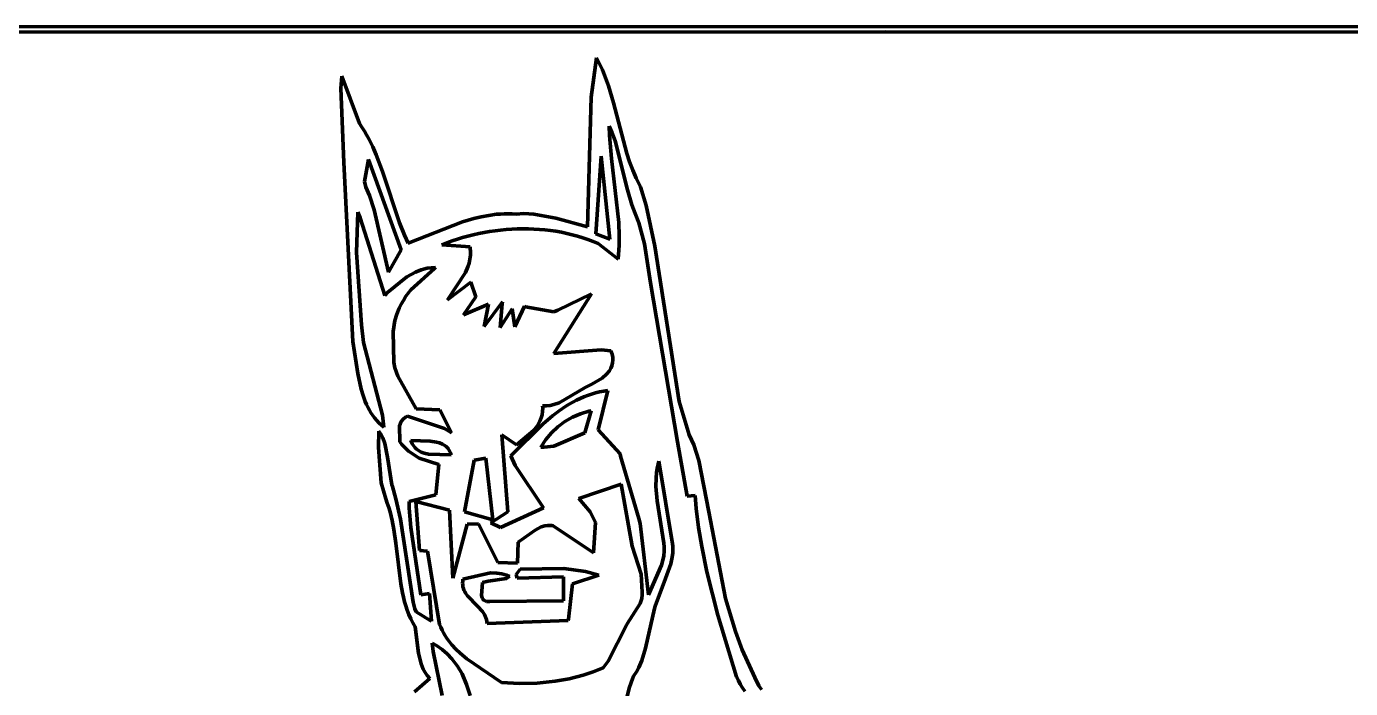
# Model space of a CAD drawing. Header units: millimetres. Extents: x 0 to 7.9, y 0 to 11.
# Drawn here: x 2.79 to 6.175, y 9.336 to 11.028 of the extents above; entities that cross this region are included whole.
import ezdxf

# ---------------------------------------------------------------- set-up
doc = ezdxf.new("R2010")
doc.units = ezdxf.units.MM
doc.layers.add('color#020202ff', color=7, linetype='CONTINUOUS', lineweight=100)
doc.layers.add('color#fefefeff', color=7, linetype='CONTINUOUS', lineweight=100)

msp = doc.modelspace()

# ---------------------------------------------------------------- linework, layer by layer
at = {"layer": 'color#020202ff'}
for p, q in [((0, 11.0278), (7.875, 11.0278)), ((4.9861, 11.0138), (0.0145, 11.0128)), ((7.8629, 11.0123), (4.9861, 11.0138)), ((4.234, 10.8476), (4.2471, 10.9473)), ((4.2471, 10.9473), (4.2525, 10.9375)), ((4.2525, 10.9375), (4.2576, 10.9274)), ((3.5936, 10.8706), (3.5966, 10.9009)), ((3.5966, 10.9009), (3.6413, 10.7797)), ((4.2576, 10.9274), (4.2623, 10.9173)), ((4.2623, 10.9173), (4.2708, 10.8967)), ((3.6013, 10.6806), (3.5936, 10.8706)), ((4.2708, 10.8967), (4.2783, 10.8758)), ((4.2783, 10.8758), (4.291, 10.833)), ((4.2242, 10.5156), (4.234, 10.8476)), ((4.291, 10.833), (4.3249, 10.7031)), ((3.6413, 10.7797), (3.6478, 10.7702)), ((3.6478, 10.7702), (3.654, 10.7605)), ((4.2799, 10.7728), (4.2807, 10.7493)), ((4.2866, 10.7581), (4.2799, 10.7728)), ((3.654, 10.7605), (3.6598, 10.7507)), ((3.6598, 10.7507), (3.6652, 10.7407)), ((3.6652, 10.7407), (3.6754, 10.7204)), ((4.2807, 10.7493), (4.2856, 10.6907)), ((4.2951, 10.7355), (4.2866, 10.7581)), ((4.3263, 10.6108), (4.2951, 10.7355)), ((3.6754, 10.7204), (3.6845, 10.6996)), ((3.6845, 10.6996), (3.7005, 10.6569)), ((4.2595, 10.6966), (4.246, 10.4984)), ((4.2817, 10.4843), (4.2595, 10.6966)), ((4.3249, 10.7031), (4.3319, 10.682)), ((3.6245, 10.2233), (3.6013, 10.6806)), ((3.6649, 10.6883), (3.6544, 10.6318)), ((3.748, 10.4576), (3.6649, 10.6883)), ((4.2856, 10.6907), (4.3042, 10.5271)), ((4.3319, 10.682), (4.3399, 10.6611)), ((4.3399, 10.6611), (4.3443, 10.6508)), ((3.6544, 10.6318), (3.6581, 10.6171)), ((3.7005, 10.6569), (3.7438, 10.5265)), ((4.3443, 10.6508), (4.349, 10.6407)), ((4.349, 10.6407), (4.3595, 10.6179)), ((3.6581, 10.6171), (3.6671, 10.5957)), ((3.6671, 10.5957), (3.6791, 10.5591)), ((4.3376, 10.5723), (4.3263, 10.6108)), ((4.3595, 10.6179), (4.3742, 10.5703)), ((3.6791, 10.5591), (3.7153, 10.4005)), ((4.3463, 10.5497), (4.3376, 10.5723)), ((4.3742, 10.5703), (4.3961, 10.4662)), ((3.6372, 10.5536), (3.6339, 10.45)), ((3.6433, 10.5393), (3.6372, 10.5536)), ((3.7061, 10.3408), (3.6433, 10.5393)), ((3.7438, 10.5265), (3.7567, 10.4947)), ((3.7664, 10.474), (3.9052, 10.5285)), ((3.9052, 10.5285), (3.9337, 10.537)), ((3.9337, 10.537), (3.9528, 10.5416)), ((3.9528, 10.5416), (3.9722, 10.5453)), ((3.9722, 10.5453), (3.9918, 10.5479)), ((3.9918, 10.5479), (4.0017, 10.5487)), ((4.0017, 10.5487), (4.0116, 10.5492)), ((4.0116, 10.5492), (4.0216, 10.5494)), ((4.0216, 10.5494), (4.0316, 10.5492)), ((4.0316, 10.5492), (4.0418, 10.5487)), ((4.0418, 10.5487), (4.0613, 10.5497)), ((4.0613, 10.5497), (4.0869, 10.5485)), ((4.0869, 10.5485), (4.1436, 10.5381)), ((4.1436, 10.5381), (4.2242, 10.5156)), ((4.3042, 10.5271), (4.3055, 10.4919)), ((4.3559, 10.5265), (4.3463, 10.5497)), ((4.3701, 10.4722), (4.3559, 10.5265)), ((3.7567, 10.4947), (3.7664, 10.474)), ((3.9188, 10.4923), (3.9052, 10.4886)), ((3.9325, 10.4958), (3.9188, 10.4923)), ((3.9463, 10.4989), (3.9325, 10.4958)), ((3.9602, 10.5017), (3.9463, 10.4989)), ((3.9742, 10.5041), (3.9602, 10.5017)), ((3.9883, 10.5061), (3.9742, 10.5041)), ((4.0024, 10.5078), (3.9883, 10.5061)), ((4.0165, 10.5092), (4.0024, 10.5078)), ((4.0307, 10.5102), (4.0165, 10.5092)), ((4.0448, 10.5108), (4.0307, 10.5102)), ((4.059, 10.511), (4.0448, 10.5108)), ((4.0732, 10.5109), (4.059, 10.511)), ((4.0874, 10.5104), (4.0732, 10.5109)), ((4.1015, 10.5095), (4.0874, 10.5104)), ((4.1156, 10.5082), (4.1015, 10.5095)), ((4.1296, 10.5066), (4.1156, 10.5082)), ((4.1436, 10.5045), (4.1296, 10.5066)), ((4.1575, 10.502), (4.1436, 10.5045)), ((4.1713, 10.4991), (4.1575, 10.502)), ((4.1851, 10.4958), (4.1713, 10.4991)), ((4.1987, 10.4921), (4.1851, 10.4958)), ((4.2122, 10.488), (4.1987, 10.4921)), ((4.246, 10.4984), (4.2817, 10.4843)), ((4.3055, 10.4919), (4.3052, 10.4685)), ((3.7153, 10.4005), (3.748, 10.4576)), ((3.8651, 10.4752), (3.852, 10.4702)), ((3.852, 10.4702), (3.9241, 10.4652)), ((3.8783, 10.48), (3.8651, 10.4752)), ((3.8917, 10.4844), (3.8783, 10.48)), ((3.9052, 10.4886), (3.8917, 10.4844)), ((3.9241, 10.4652), (3.9248, 10.4596)), ((3.9248, 10.4596), (3.9253, 10.4541)), ((4.2256, 10.4835), (4.2122, 10.488)), ((4.2388, 10.4785), (4.2256, 10.4835)), ((4.2519, 10.4731), (4.2388, 10.4785)), ((4.3028, 10.4331), (4.2519, 10.4731)), ((4.3052, 10.4685), (4.3039, 10.4449)), ((4.3856, 10.3731), (4.3701, 10.4722)), ((4.3961, 10.4662), (4.4591, 10.0695)), ((3.6339, 10.45), (3.6463, 10.2658)), ((3.924, 10.4332), (3.9218, 10.4232)), ((3.9252, 10.4435), (3.924, 10.4332)), ((3.9254, 10.4488), (3.9252, 10.4435)), ((3.9253, 10.4541), (3.9254, 10.4488)), ((4.3039, 10.4449), (4.3028, 10.4331)), ((3.7851, 10.4005), (3.7622, 10.3881)), ((3.7731, 10.3546), (3.8333, 10.4091)), ((3.7996, 10.4061), (3.7851, 10.4005)), ((3.8147, 10.41), (3.7996, 10.4061)), ((3.8251, 10.4116), (3.8147, 10.41)), ((3.8359, 10.4122), (3.8251, 10.4116)), ((3.8333, 10.4091), (3.8359, 10.4122)), ((3.9125, 10.3995), (3.8668, 10.3296)), ((3.9187, 10.4136), (3.9125, 10.3995)), ((3.9218, 10.4232), (3.9187, 10.4136)), ((3.7622, 10.3881), (3.7134, 10.3481)), ((3.8668, 10.3296), (3.9261, 10.3745)), ((3.9261, 10.3745), (3.9386, 10.3367)), ((4.4541, 9.9665), (4.3856, 10.3731)), ((3.7134, 10.3481), (3.7061, 10.3408)), ((3.7482, 10.3183), (3.7543, 10.3281)), ((3.7543, 10.3281), (3.7604, 10.3389)), ((3.7604, 10.3389), (3.7731, 10.3546)), ((3.9386, 10.3367), (3.9076, 10.2911)), ((3.9604, 10.2614), (4.0072, 10.3246)), ((4.0072, 10.3246), (4.0066, 10.319)), ((4.2343, 10.3444), (4.1385, 10.192)), ((4.1483, 10.3032), (4.2343, 10.3444)), ((3.7322, 10.2764), (3.7367, 10.2926)), ((3.7367, 10.2926), (3.743, 10.3082)), ((3.743, 10.3082), (3.7482, 10.3183)), ((3.9076, 10.2911), (3.9714, 10.3183)), ((3.9714, 10.3183), (3.9604, 10.2614)), ((4.0066, 10.319), (4.0009, 10.2585)), ((4.0009, 10.2585), (4.0314, 10.3067)), ((4.0314, 10.3067), (4.0388, 10.2609)), ((4.0388, 10.2609), (4.0631, 10.3131)), ((4.0631, 10.3131), (4.0655, 10.3117)), ((4.0655, 10.3117), (4.1383, 10.2987)), ((4.1383, 10.2987), (4.1483, 10.3032)), ((3.6463, 10.2658), (3.6522, 10.2201)), ((3.7277, 10.2485), (3.7322, 10.2764)), ((3.6376, 10.1416), (3.6245, 10.2233)), ((3.7294, 10.1692), (3.7277, 10.2485)), ((3.6522, 10.2201), (3.7005, 10.0344)), ((4.1385, 10.192), (4.259, 10.2021)), ((4.259, 10.2021), (4.284, 10.1989)), ((4.284, 10.1989), (4.2857, 10.1948)), ((4.2857, 10.1948), (4.2871, 10.1908)), ((4.2871, 10.1908), (4.2882, 10.1868)), ((4.2882, 10.1868), (4.2889, 10.1829)), ((3.732, 10.1556), (3.7294, 10.1692)), ((3.7396, 10.1343), (3.732, 10.1556)), ((4.2839, 10.1546), (4.2802, 10.1484)), ((4.2867, 10.1612), (4.2839, 10.1546)), ((4.2886, 10.1681), (4.2867, 10.1612)), ((4.2893, 10.1754), (4.2886, 10.1681)), ((4.2889, 10.1829), (4.2892, 10.1791)), ((4.2892, 10.1791), (4.2893, 10.1754)), ((3.6461, 10.1009), (3.6376, 10.1416)), ((3.7867, 10.0506), (3.7396, 10.1343)), ((4.2619, 10.1295), (4.2353, 10.1138)), ((4.2732, 10.1397), (4.2619, 10.1295)), ((4.2802, 10.1484), (4.2732, 10.1397)), ((3.6507, 10.0852), (3.6461, 10.1009)), ((4.2182, 10.1052), (4.1517, 10.0665)), ((4.2149, 10.0816), (4.2247, 10.0853)), ((4.2353, 10.1138), (4.2182, 10.1052)), ((4.2247, 10.0853), (4.2346, 10.0886)), ((4.2346, 10.0886), (4.2448, 10.0915)), ((4.2448, 10.0915), (4.2552, 10.094)), ((4.2766, 10.0975), (4.2517, 9.9971)), ((4.2552, 10.094), (4.2658, 10.096)), ((4.2658, 10.096), (4.2766, 10.0975)), ((3.6563, 10.0699), (3.6507, 10.0852)), ((3.6595, 10.0624), (3.6563, 10.0699)), ((3.663, 10.0552), (3.6595, 10.0624)), ((3.6668, 10.048), (3.663, 10.0552)), ((4.1195, 10.0585), (4.1095, 10.0583)), ((4.1095, 10.0583), (4.1098, 10.0536)), ((4.1098, 10.0536), (4.1095, 10.0445)), ((4.1291, 10.0597), (4.1195, 10.0585)), ((4.1383, 10.0618), (4.1291, 10.0597)), ((4.1517, 10.0665), (4.1383, 10.0618)), ((4.1517, 10.0459), (4.1689, 10.0576)), ((4.1689, 10.0576), (4.1778, 10.063)), ((4.1778, 10.063), (4.1868, 10.0682)), ((4.1868, 10.0682), (4.196, 10.073)), ((4.196, 10.073), (4.2054, 10.0774)), ((4.2054, 10.0774), (4.2149, 10.0816)), ((4.4591, 10.0695), (4.4841, 9.9844)), ((3.6709, 10.0411), (3.6668, 10.048)), ((3.6754, 10.0343), (3.6709, 10.0411)), ((3.6803, 10.0278), (3.6754, 10.0343)), ((3.6856, 10.0214), (3.6803, 10.0278)), ((3.6914, 10.0153), (3.6856, 10.0214)), ((3.7005, 10.0344), (3.7042, 10.0038)), ((3.7439, 10.0074), (3.7485, 10.0188)), ((3.7485, 10.0188), (3.7531, 10.0245)), ((3.7531, 10.0245), (3.759, 10.0293)), ((3.759, 10.0293), (3.7639, 10.0319)), ((3.7639, 10.0319), (3.8591, 10.0007)), ((3.8469, 10.0487), (3.7867, 10.0506)), ((3.8768, 9.9893), (3.8469, 10.0487)), ((4.1027, 10.0198), (4.0966, 10.0088)), ((4.1058, 10.0276), (4.1027, 10.0198)), ((4.1081, 10.0358), (4.1058, 10.0276)), ((4.1095, 10.0445), (4.1081, 10.0358)), ((4.1109, 10.0128), (4.135, 10.0333)), ((4.135, 10.0333), (4.1517, 10.0459)), ((4.1664, 10.0185), (4.1486, 10.0051)), ((4.1857, 10.0297), (4.1664, 10.0185)), ((4.2063, 10.0385), (4.1857, 10.0297)), ((4.2281, 10.0448), (4.2063, 10.0385)), ((4.2177, 9.9897), (4.2338, 10.046)), ((4.2338, 10.046), (4.2281, 10.0448)), ((3.6899, 9.9521), (3.6912, 9.9943)), ((3.6912, 9.9943), (3.6968, 9.9856)), ((3.6976, 10.0094), (3.6914, 10.0153)), ((3.6968, 9.9856), (3.7013, 9.9767)), ((3.7042, 10.0038), (3.6976, 10.0094)), ((3.7447, 9.9667), (3.7439, 10.0074)), ((3.8591, 10.0007), (3.8768, 9.9893)), ((4.043, 9.9586), (4.005, 9.9849)), ((4.005, 9.9849), (4.0211, 9.788)), ((4.0287, 9.9311), (4.1109, 10.0128)), ((4.0862, 9.9953), (4.043, 9.9586)), ((4.0966, 10.0088), (4.0862, 9.9953)), ((4.1324, 9.9896), (4.118, 9.9723)), ((4.1486, 10.0051), (4.1324, 9.9896)), ((4.1385, 9.9558), (4.2177, 9.9897)), ((4.2517, 9.9971), (4.3079, 9.9356)), ((4.4841, 9.9844), (4.4958, 9.9587)), ((3.6974, 9.8619), (3.6899, 9.9521)), ((3.7013, 9.9767), (3.7065, 9.9626)), ((3.7065, 9.9626), (3.7135, 9.9279)), ((3.7497, 9.96), (3.7447, 9.9667)), ((3.7669, 9.9427), (3.7497, 9.96)), ((3.7729, 9.9699), (3.7746, 9.9656)), ((3.8224, 9.9681), (3.7729, 9.9699)), ((3.7746, 9.9656), (3.7766, 9.9616)), ((3.7766, 9.9616), (3.7788, 9.958)), ((3.7788, 9.958), (3.7812, 9.9547)), ((3.7812, 9.9547), (3.7838, 9.9517)), ((3.7838, 9.9517), (3.7866, 9.949)), ((3.8387, 9.966), (3.8224, 9.9681)), ((3.8463, 9.964), (3.8387, 9.966)), ((3.8534, 9.9611), (3.8463, 9.964)), ((3.8567, 9.9593), (3.8534, 9.9611)), ((3.8599, 9.9573), (3.8567, 9.9593)), ((3.8628, 9.9549), (3.8599, 9.9573)), ((3.8655, 9.9522), (3.8628, 9.9549)), ((3.868, 9.9493), (3.8655, 9.9522)), ((4.118, 9.9723), (4.1055, 9.9533)), ((4.1055, 9.9533), (4.114, 9.953)), ((4.114, 9.953), (4.1385, 9.9558)), ((4.4795, 9.8278), (4.4541, 9.9665)), ((4.4958, 9.9587), (4.5089, 9.9189)), ((3.7135, 9.9279), (3.7243, 9.857)), ((3.7938, 9.9252), (3.7669, 9.9427)), ((3.7866, 9.949), (3.7927, 9.9443)), ((3.7927, 9.9443), (3.7994, 9.9407)), ((3.844, 9.9086), (3.7938, 9.9252)), ((3.7994, 9.9407), (3.8066, 9.9379)), ((3.8066, 9.9379), (3.8182, 9.9351)), ((3.8182, 9.9351), (3.8756, 9.9337)), ((3.8703, 9.9459), (3.868, 9.9493)), ((3.8723, 9.9422), (3.8703, 9.9459)), ((3.8741, 9.9382), (3.8723, 9.9422)), ((3.8756, 9.9337), (3.8741, 9.9382)), ((3.9347, 9.9202), (3.9104, 9.7881)), ((3.9646, 9.9248), (3.9347, 9.9202)), ((3.9823, 9.7671), (3.9646, 9.9248)), ((4.0391, 9.9058), (4.0287, 9.9311)), ((4.3079, 9.9356), (4.3087, 9.9297)), ((4.3087, 9.9297), (4.3559, 9.7709)), ((4.4048, 9.9099), (4.4067, 9.9171)), ((4.4067, 9.9171), (4.442, 9.7064)), ((4.5089, 9.9189), (4.5342, 9.788)), ((3.8367, 9.8309), (3.844, 9.9086)), ((4.1118, 9.798), (4.0391, 9.9058)), ((4.3995, 9.8739), (4.4008, 9.8884)), ((4.4008, 9.8884), (4.4031, 9.9028)), ((4.4031, 9.9028), (4.4048, 9.9099)), ((3.7085, 9.8211), (3.6974, 9.8619)), ((3.7243, 9.857), (3.7257, 9.8522)), ((3.7257, 9.8522), (3.7348, 9.8213)), ((4.3103, 9.8583), (4.2025, 9.8216)), ((4.3386, 9.7005), (4.3103, 9.8583)), ((4.3994, 9.8523), (4.3995, 9.8739)), ((4.4028, 9.8162), (4.3994, 9.8523)), ((3.7127, 9.8102), (3.7085, 9.8211)), ((3.7348, 9.8213), (3.7465, 9.769)), ((3.7682, 9.8141), (3.8367, 9.8309)), ((4.2025, 9.8216), (4.2312, 9.7879)), ((4.4196, 9.7079), (4.4028, 9.8162)), ((4.4992, 9.8294), (4.4795, 9.8278)), ((4.5022, 9.7966), (4.4992, 9.8294)), ((3.7164, 9.7992), (3.7127, 9.8102)), ((3.7197, 9.7881), (3.7164, 9.7992)), ((3.7227, 9.7769), (3.7197, 9.7881)), ((3.7684, 9.7974), (3.7682, 9.8141)), ((3.7724, 9.748), (3.7684, 9.7974)), ((3.8715, 9.7924), (3.786, 9.8141)), ((3.786, 9.8141), (3.7952, 9.689)), ((3.8798, 9.6183), (3.8715, 9.7924)), ((3.9104, 9.7881), (3.9823, 9.7671)), ((4.0211, 9.788), (3.9771, 9.7599)), ((4.0016, 9.7481), (4.1118, 9.798)), ((4.2312, 9.7879), (4.2449, 9.7603)), ((4.5084, 9.7477), (4.5022, 9.7966)), ((4.5342, 9.788), (4.5775, 9.5663)), ((3.7253, 9.7656), (3.7227, 9.7769)), ((3.7296, 9.7427), (3.7253, 9.7656)), ((3.7465, 9.769), (3.7791, 9.557)), ((3.7985, 9.5762), (3.7724, 9.748)), ((3.9172, 9.7563), (3.8798, 9.6183)), ((3.946, 9.7573), (3.9172, 9.7563)), ((3.9951, 9.6588), (3.946, 9.7573)), ((3.9771, 9.7599), (4.0016, 9.7481)), ((4.106, 9.7493), (4.0908, 9.7409)), ((4.1157, 9.7523), (4.106, 9.7493)), ((4.1224, 9.7532), (4.1157, 9.7523)), ((4.1294, 9.753), (4.1224, 9.7532)), ((4.133, 9.7525), (4.1294, 9.753)), ((4.1367, 9.7517), (4.133, 9.7525)), ((4.2394, 9.6831), (4.1367, 9.7517)), ((4.2449, 9.7603), (4.2394, 9.6831)), ((4.3559, 9.7709), (4.3592, 9.7577)), ((4.3592, 9.7577), (4.3807, 9.5757)), ((4.5164, 9.6992), (4.5084, 9.7477)), ((3.7345, 9.708), (3.7296, 9.7427)), ((4.0908, 9.7409), (4.047, 9.7105)), ((3.747, 9.6036), (3.7345, 9.708)), ((3.7952, 9.689), (3.8158, 9.6876)), ((3.8158, 9.6876), (3.8464, 9.5001)), ((4.047, 9.7105), (4.0453, 9.6571)), ((4.3619, 9.6289), (4.3386, 9.7005)), ((4.4192, 9.6743), (4.4207, 9.6885)), ((4.4206, 9.6981), (4.4196, 9.7079)), ((4.4207, 9.6885), (4.4206, 9.6981)), ((4.4425, 9.683), (4.4412, 9.6717)), ((4.442, 9.7064), (4.4425, 9.7004)), ((4.4425, 9.7004), (4.4428, 9.6946)), ((4.4428, 9.6946), (4.4425, 9.683)), ((4.5294, 9.6349), (4.5164, 9.6992)), ((4.0453, 9.6571), (3.9951, 9.6588)), ((4.3807, 9.5757), (4.4131, 9.6513)), ((4.4131, 9.6513), (4.4192, 9.6743)), ((4.4376, 9.655), (4.4241, 9.6171)), ((4.4412, 9.6717), (4.4376, 9.655)), ((3.9053, 9.6109), (3.906, 9.6162)), ((3.906, 9.6162), (3.9761, 9.6318)), ((4.0176, 9.6174), (3.9705, 9.6111)), ((3.9761, 9.6318), (3.9928, 9.6315)), ((3.9928, 9.6315), (4.0052, 9.6296)), ((4.0052, 9.6296), (4.0173, 9.6259)), ((4.0173, 9.6259), (4.0253, 9.6223)), ((4.0253, 9.6223), (4.0176, 9.6174)), ((4.0421, 9.6278), (4.0524, 9.6414)), ((4.0446, 9.6181), (4.0421, 9.6278)), ((4.1629, 9.622), (4.0446, 9.6181)), ((4.0524, 9.6414), (4.164, 9.6433)), ((4.1629, 9.6203), (4.1629, 9.622)), ((4.1629, 9.5604), (4.1629, 9.6203)), ((4.164, 9.6433), (4.2191, 9.6353)), ((4.253, 9.6262), (4.1859, 9.6043)), ((4.2191, 9.6353), (4.253, 9.6262)), ((4.3639, 9.5826), (4.3619, 9.6289)), ((4.4241, 9.6171), (4.3974, 9.5469)), ((4.5578, 9.5235), (4.5294, 9.6349)), ((3.7513, 9.5808), (3.747, 9.6036)), ((3.7539, 9.5695), (3.7513, 9.5808)), ((3.8207, 9.5788), (3.7985, 9.5762)), ((3.8255, 9.5082), (3.8207, 9.5788)), ((3.9051, 9.6059), (3.9053, 9.6109)), ((3.9053, 9.6011), (3.9051, 9.6059)), ((3.9061, 9.5966), (3.9053, 9.6011)), ((3.9072, 9.5923), (3.9061, 9.5966)), ((3.9087, 9.5881), (3.9072, 9.5923)), ((3.9105, 9.5842), (3.9087, 9.5881)), ((3.9127, 9.5804), (3.9105, 9.5842)), ((3.9178, 9.5733), (3.9127, 9.5804)), ((3.9563, 9.6077), (3.9538, 9.5744)), ((3.9705, 9.6111), (3.9563, 9.6077)), ((4.1859, 9.6043), (4.1761, 9.5137)), ((4.3643, 9.5757), (4.3639, 9.5826)), ((3.7568, 9.5583), (3.7539, 9.5695)), ((3.7601, 9.5473), (3.7568, 9.5583)), ((3.7638, 9.5363), (3.7601, 9.5473)), ((3.7791, 9.557), (3.7813, 9.5465)), ((3.7813, 9.5465), (3.7827, 9.5398)), ((3.9436, 9.547), (3.9178, 9.5733)), ((3.9559, 9.5331), (3.9436, 9.547)), ((3.9538, 9.5744), (3.9551, 9.5685)), ((3.9551, 9.5685), (3.9568, 9.5651)), ((3.9568, 9.5651), (3.9592, 9.5623)), ((3.9592, 9.5623), (3.9624, 9.5603)), ((3.9624, 9.5603), (3.9643, 9.5595)), ((3.9643, 9.5595), (3.9665, 9.559)), ((3.9665, 9.559), (3.9689, 9.5587)), ((3.9689, 9.5587), (3.9717, 9.5587)), ((3.9717, 9.5587), (3.9746, 9.5589)), ((3.9746, 9.5589), (4.1629, 9.5604)), ((4.3258, 9.5015), (4.3594, 9.5538)), ((4.3594, 9.5538), (4.3633, 9.566)), ((4.3633, 9.566), (4.3643, 9.5757)), ((4.3974, 9.5469), (4.3954, 9.5408)), ((4.5775, 9.5663), (4.6024, 9.4821)), ((3.768, 9.5254), (3.7638, 9.5363)), ((3.7726, 9.5147), (3.768, 9.5254)), ((3.7778, 9.5042), (3.7726, 9.5147)), ((3.7827, 9.5398), (3.7865, 9.5325)), ((3.7865, 9.5325), (3.822, 9.5103)), ((3.822, 9.5103), (3.8255, 9.5082)), ((3.9609, 9.5254), (3.9559, 9.5331)), ((3.963, 9.5213), (3.9609, 9.5254)), ((3.9648, 9.517), (3.963, 9.5213)), ((3.9663, 9.5125), (3.9648, 9.517)), ((3.9673, 9.5077), (3.9663, 9.5125)), ((4.1748, 9.5106), (3.968, 9.5027)), ((4.1761, 9.5137), (4.1748, 9.5106)), ((4.3954, 9.5408), (4.3725, 9.4392)), ((4.6056, 9.3664), (4.5578, 9.5235)), ((3.7836, 9.4938), (3.7778, 9.5042)), ((3.7925, 9.4268), (3.7836, 9.4938)), ((3.8464, 9.5001), (3.8494, 9.4929)), ((3.8494, 9.4929), (3.8526, 9.4859)), ((3.8526, 9.4859), (3.8561, 9.4791)), ((3.8561, 9.4791), (3.8599, 9.4725)), ((3.968, 9.5027), (3.9673, 9.5077)), ((4.2776, 9.4065), (4.3243, 9.4986)), ((4.3243, 9.4986), (4.3258, 9.5015)), ((4.6024, 9.4821), (4.6194, 9.4349)), ((3.8275, 9.4522), (3.8296, 9.4308)), ((3.8381, 9.4463), (3.8275, 9.4522)), ((3.8527, 9.4362), (3.8381, 9.4463)), ((3.8599, 9.4725), (3.864, 9.4661)), ((3.864, 9.4661), (3.8684, 9.46)), ((3.8684, 9.46), (3.8777, 9.4482)), ((3.8777, 9.4482), (3.8879, 9.4371)), ((3.7992, 9.3991), (3.7925, 9.4268)), ((3.8296, 9.4308), (3.8533, 9.3184)), ((3.866, 9.4248), (3.8527, 9.4362)), ((3.878, 9.4122), (3.866, 9.4248)), ((3.8919, 9.3938), (3.878, 9.4122)), ((3.8879, 9.4371), (3.8988, 9.4267)), ((3.8988, 9.4267), (3.9162, 9.4119)), ((3.9162, 9.4119), (4.0047, 9.352)), ((4.3725, 9.4392), (4.3631, 9.4083)), ((4.6194, 9.4349), (4.6517, 9.3647)), ((3.8047, 9.386), (3.7992, 9.3991)), ((3.8093, 9.3776), (3.8047, 9.386)), ((3.8148, 9.3696), (3.8093, 9.3776)), ((3.9037, 9.3737), (3.8919, 9.3938)), ((4.213, 9.3707), (4.239, 9.3794)), ((4.239, 9.3794), (4.2644, 9.3896)), ((4.2644, 9.3896), (4.2776, 9.4065)), ((4.3493, 9.3791), (4.3421, 9.368)), ((4.3555, 9.3905), (4.3493, 9.3791)), ((4.3631, 9.4083), (4.3555, 9.3905)), ((3.7818, 9.3278), (3.8214, 9.3619)), ((3.8214, 9.3619), (3.8148, 9.3696)), ((3.9154, 9.3469), (3.9037, 9.3737)), ((3.9241, 9.3186), (3.9154, 9.3469)), ((4.0047, 9.352), (4.0502, 9.3494)), ((4.0502, 9.3494), (4.0959, 9.3503)), ((4.0959, 9.3503), (4.1416, 9.355)), ((4.1416, 9.355), (4.1776, 9.3615)), ((4.1776, 9.3615), (4.213, 9.3707)), ((4.3392, 9.361), (4.3317, 9.3395)), ((4.3421, 9.368), (4.3392, 9.361)), ((4.6101, 9.3566), (4.6056, 9.3664)), ((4.615, 9.3472), (4.6101, 9.3566)), ((4.6204, 9.3383), (4.615, 9.3472)), ((4.6517, 9.3647), (4.6627, 9.3437)), ((4.6627, 9.3437), (4.669, 9.3339)), ((4.3317, 9.3395), (4.3241, 9.3102)), ((4.6262, 9.3299), (4.6204, 9.3383))]:
    msp.add_line(p, q, dxfattribs=at)
at = {"layer": 'color#fefefeff'}
for p, q in [((0.0145, 11.0128), (4.9861, 11.0138)), ((4.9861, 11.0138), (7.8629, 11.0123)), ((4.2471, 10.9473), (4.234, 10.8476)), ((4.2525, 10.9375), (4.2471, 10.9473)), ((4.2576, 10.9274), (4.2525, 10.9375)), ((3.5966, 10.9009), (3.5936, 10.8706)), ((3.6413, 10.7797), (3.5966, 10.9009)), ((4.2623, 10.9173), (4.2576, 10.9274)), ((4.2708, 10.8967), (4.2623, 10.9173)), ((3.5936, 10.8706), (3.6013, 10.6806)), ((4.2783, 10.8758), (4.2708, 10.8967)), ((4.291, 10.833), (4.2783, 10.8758)), ((4.234, 10.8476), (4.2242, 10.5156)), ((4.3249, 10.7031), (4.291, 10.833)), ((3.6478, 10.7702), (3.6413, 10.7797)), ((3.654, 10.7605), (3.6478, 10.7702)), ((4.2799, 10.7728), (4.2866, 10.7581)), ((4.2807, 10.7493), (4.2799, 10.7728)), ((3.6598, 10.7507), (3.654, 10.7605)), ((3.6652, 10.7407), (3.6598, 10.7507)), ((3.6754, 10.7204), (3.6652, 10.7407)), ((4.2856, 10.6907), (4.2807, 10.7493)), ((4.2866, 10.7581), (4.2951, 10.7355)), ((4.2951, 10.7355), (4.3263, 10.6108)), ((3.6845, 10.6996), (3.6754, 10.7204)), ((3.7005, 10.6569), (3.6845, 10.6996)), ((4.246, 10.4984), (4.2595, 10.6966)), ((4.2595, 10.6966), (4.2817, 10.4843)), ((4.3319, 10.682), (4.3249, 10.7031)), ((3.6013, 10.6806), (3.6245, 10.2233)), ((3.6544, 10.6318), (3.6649, 10.6883)), ((3.6649, 10.6883), (3.748, 10.4576)), ((4.3042, 10.5271), (4.2856, 10.6907)), ((4.3399, 10.6611), (4.3319, 10.682)), ((4.3443, 10.6508), (4.3399, 10.6611)), ((3.6581, 10.6171), (3.6544, 10.6318)), ((3.7438, 10.5265), (3.7005, 10.6569)), ((4.349, 10.6407), (4.3443, 10.6508)), ((4.3595, 10.6179), (4.349, 10.6407)), ((3.6671, 10.5957), (3.6581, 10.6171)), ((3.6791, 10.5591), (3.6671, 10.5957)), ((4.3263, 10.6108), (4.3376, 10.5723)), ((4.3742, 10.5703), (4.3595, 10.6179)), ((3.7153, 10.4005), (3.6791, 10.5591)), ((4.3376, 10.5723), (4.3463, 10.5497)), ((4.3961, 10.4662), (4.3742, 10.5703)), ((3.6339, 10.45), (3.6372, 10.5536)), ((3.6372, 10.5536), (3.6433, 10.5393)), ((3.6433, 10.5393), (3.7061, 10.3408)), ((3.7567, 10.4947), (3.7438, 10.5265)), ((3.9052, 10.5285), (3.7664, 10.474)), ((3.9337, 10.537), (3.9052, 10.5285)), ((3.9528, 10.5416), (3.9337, 10.537)), ((3.9722, 10.5453), (3.9528, 10.5416)), ((3.9918, 10.5479), (3.9722, 10.5453)), ((4.0017, 10.5487), (3.9918, 10.5479)), ((4.0116, 10.5492), (4.0017, 10.5487)), ((4.0216, 10.5494), (4.0116, 10.5492)), ((4.0316, 10.5492), (4.0216, 10.5494)), ((4.0418, 10.5487), (4.0316, 10.5492)), ((4.0613, 10.5497), (4.0418, 10.5487)), ((4.0869, 10.5485), (4.0613, 10.5497)), ((4.1436, 10.5381), (4.0869, 10.5485)), ((4.2242, 10.5156), (4.1436, 10.5381)), ((4.3055, 10.4919), (4.3042, 10.5271)), ((4.3463, 10.5497), (4.3559, 10.5265)), ((4.3559, 10.5265), (4.3701, 10.4722)), ((3.7664, 10.474), (3.7567, 10.4947)), ((3.9052, 10.4886), (3.9188, 10.4923)), ((3.9188, 10.4923), (3.9325, 10.4958)), ((3.9325, 10.4958), (3.9463, 10.4989)), ((3.9463, 10.4989), (3.9602, 10.5017)), ((3.9602, 10.5017), (3.9742, 10.5041)), ((3.9742, 10.5041), (3.9883, 10.5061)), ((3.9883, 10.5061), (4.0024, 10.5078)), ((4.0024, 10.5078), (4.0165, 10.5092)), ((4.0165, 10.5092), (4.0307, 10.5102)), ((4.0307, 10.5102), (4.0448, 10.5108)), ((4.0448, 10.5108), (4.059, 10.511)), ((4.059, 10.511), (4.0732, 10.5109)), ((4.0732, 10.5109), (4.0874, 10.5104)), ((4.0874, 10.5104), (4.1015, 10.5095)), ((4.1015, 10.5095), (4.1156, 10.5082)), ((4.1156, 10.5082), (4.1296, 10.5066)), ((4.1296, 10.5066), (4.1436, 10.5045)), ((4.1436, 10.5045), (4.1575, 10.502)), ((4.1575, 10.502), (4.1713, 10.4991)), ((4.1713, 10.4991), (4.1851, 10.4958)), ((4.1851, 10.4958), (4.1987, 10.4921)), ((4.1987, 10.4921), (4.2122, 10.488)), ((4.2817, 10.4843), (4.246, 10.4984)), ((4.3052, 10.4685), (4.3055, 10.4919)), ((3.748, 10.4576), (3.7153, 10.4005)), ((3.852, 10.4702), (3.8651, 10.4752)), ((3.9241, 10.4652), (3.852, 10.4702)), ((3.8651, 10.4752), (3.8783, 10.48)), ((3.8783, 10.48), (3.8917, 10.4844)), ((3.8917, 10.4844), (3.9052, 10.4886)), ((3.9248, 10.4596), (3.9241, 10.4652)), ((3.9253, 10.4541), (3.9248, 10.4596)), ((4.2122, 10.488), (4.2256, 10.4835)), ((4.2256, 10.4835), (4.2388, 10.4785)), ((4.2388, 10.4785), (4.2519, 10.4731)), ((4.2519, 10.4731), (4.3028, 10.4331)), ((4.3039, 10.4449), (4.3052, 10.4685)), ((4.3701, 10.4722), (4.3856, 10.3731)), ((4.4591, 10.0695), (4.3961, 10.4662)), ((3.6463, 10.2658), (3.6339, 10.45)), ((3.9218, 10.4232), (3.924, 10.4332)), ((3.924, 10.4332), (3.9252, 10.4435)), ((3.9252, 10.4435), (3.9254, 10.4488)), ((3.9254, 10.4488), (3.9253, 10.4541)), ((4.3028, 10.4331), (4.3039, 10.4449)), ((3.7622, 10.3881), (3.7851, 10.4005)), ((3.8333, 10.4091), (3.7731, 10.3546)), ((3.7851, 10.4005), (3.7996, 10.4061)), ((3.7996, 10.4061), (3.8147, 10.41)), ((3.8147, 10.41), (3.8251, 10.4116)), ((3.8251, 10.4116), (3.8359, 10.4122)), ((3.8359, 10.4122), (3.8333, 10.4091)), ((3.8668, 10.3296), (3.9125, 10.3995)), ((3.9125, 10.3995), (3.9187, 10.4136)), ((3.9187, 10.4136), (3.9218, 10.4232)), ((3.7134, 10.3481), (3.7622, 10.3881)), ((3.9261, 10.3745), (3.8668, 10.3296)), ((3.9386, 10.3367), (3.9261, 10.3745)), ((4.3856, 10.3731), (4.4541, 9.9665)), ((3.7061, 10.3408), (3.7134, 10.3481)), ((3.7543, 10.3281), (3.7482, 10.3183)), ((3.7604, 10.3389), (3.7543, 10.3281)), ((3.7731, 10.3546), (3.7604, 10.3389)), ((3.9076, 10.2911), (3.9386, 10.3367)), ((4.0072, 10.3246), (3.9604, 10.2614)), ((4.0066, 10.319), (4.0072, 10.3246)), ((4.1385, 10.192), (4.2343, 10.3444)), ((4.2343, 10.3444), (4.1483, 10.3032)), ((3.7367, 10.2926), (3.7322, 10.2764)), ((3.743, 10.3082), (3.7367, 10.2926)), ((3.7482, 10.3183), (3.743, 10.3082)), ((3.9714, 10.3183), (3.9076, 10.2911)), ((3.9604, 10.2614), (3.9714, 10.3183)), ((4.0009, 10.2585), (4.0066, 10.319)), ((4.0314, 10.3067), (4.0009, 10.2585)), ((4.0388, 10.2609), (4.0314, 10.3067)), ((4.0631, 10.3131), (4.0388, 10.2609)), ((4.0655, 10.3117), (4.0631, 10.3131)), ((4.1383, 10.2987), (4.0655, 10.3117)), ((4.1483, 10.3032), (4.1383, 10.2987)), ((3.6522, 10.2201), (3.6463, 10.2658)), ((3.7322, 10.2764), (3.7277, 10.2485)), ((3.6245, 10.2233), (3.6376, 10.1416)), ((3.7277, 10.2485), (3.7294, 10.1692)), ((3.7005, 10.0344), (3.6522, 10.2201)), ((4.259, 10.2021), (4.1385, 10.192)), ((4.284, 10.1989), (4.259, 10.2021)), ((4.2857, 10.1948), (4.284, 10.1989)), ((4.2871, 10.1908), (4.2857, 10.1948)), ((4.2882, 10.1868), (4.2871, 10.1908)), ((4.2889, 10.1829), (4.2882, 10.1868)), ((3.7294, 10.1692), (3.732, 10.1556)), ((3.732, 10.1556), (3.7396, 10.1343)), ((4.2802, 10.1484), (4.2839, 10.1546)), ((4.2839, 10.1546), (4.2867, 10.1612)), ((4.2867, 10.1612), (4.2886, 10.1681)), ((4.2886, 10.1681), (4.2893, 10.1754)), ((4.2892, 10.1791), (4.2889, 10.1829)), ((4.2893, 10.1754), (4.2892, 10.1791)), ((3.6376, 10.1416), (3.6461, 10.1009)), ((3.7396, 10.1343), (3.7867, 10.0506)), ((4.2353, 10.1138), (4.2619, 10.1295)), ((4.2619, 10.1295), (4.2732, 10.1397)), ((4.2732, 10.1397), (4.2802, 10.1484)), ((3.6461, 10.1009), (3.6507, 10.0852)), ((4.1517, 10.0665), (4.2182, 10.1052)), ((4.2247, 10.0853), (4.2149, 10.0816)), ((4.2182, 10.1052), (4.2353, 10.1138)), ((4.2346, 10.0886), (4.2247, 10.0853)), ((4.2448, 10.0915), (4.2346, 10.0886)), ((4.2552, 10.094), (4.2448, 10.0915)), ((4.2517, 9.9971), (4.2766, 10.0975)), ((4.2658, 10.096), (4.2552, 10.094)), ((4.2766, 10.0975), (4.2658, 10.096)), ((3.6507, 10.0852), (3.6563, 10.0699)), ((3.6563, 10.0699), (3.6595, 10.0624)), ((3.6595, 10.0624), (3.663, 10.0552)), ((3.663, 10.0552), (3.6668, 10.048)), ((4.1095, 10.0583), (4.1195, 10.0585)), ((4.1098, 10.0536), (4.1095, 10.0583)), ((4.1095, 10.0445), (4.1098, 10.0536)), ((4.1195, 10.0585), (4.1291, 10.0597)), ((4.1291, 10.0597), (4.1383, 10.0618)), ((4.1383, 10.0618), (4.1517, 10.0665)), ((4.1689, 10.0576), (4.1517, 10.0459)), ((4.1778, 10.063), (4.1689, 10.0576)), ((4.1868, 10.0682), (4.1778, 10.063)), ((4.196, 10.073), (4.1868, 10.0682)), ((4.2054, 10.0774), (4.196, 10.073)), ((4.2149, 10.0816), (4.2054, 10.0774)), ((4.4841, 9.9844), (4.4591, 10.0695)), ((3.6668, 10.048), (3.6709, 10.0411)), ((3.6709, 10.0411), (3.6754, 10.0343)), ((3.6754, 10.0343), (3.6803, 10.0278)), ((3.6803, 10.0278), (3.6856, 10.0214)), ((3.6856, 10.0214), (3.6914, 10.0153)), ((3.7042, 10.0038), (3.7005, 10.0344)), ((3.7485, 10.0188), (3.7439, 10.0074)), ((3.7531, 10.0245), (3.7485, 10.0188)), ((3.759, 10.0293), (3.7531, 10.0245)), ((3.7639, 10.0319), (3.759, 10.0293)), ((3.8591, 10.0007), (3.7639, 10.0319)), ((3.7867, 10.0506), (3.8469, 10.0487)), ((3.8469, 10.0487), (3.8768, 9.9893)), ((4.0966, 10.0088), (4.1027, 10.0198)), ((4.1027, 10.0198), (4.1058, 10.0276)), ((4.1058, 10.0276), (4.1081, 10.0358)), ((4.1081, 10.0358), (4.1095, 10.0445)), ((4.135, 10.0333), (4.1109, 10.0128)), ((4.1517, 10.0459), (4.135, 10.0333)), ((4.1486, 10.0051), (4.1664, 10.0185)), ((4.1664, 10.0185), (4.1857, 10.0297)), ((4.1857, 10.0297), (4.2063, 10.0385)), ((4.2063, 10.0385), (4.2281, 10.0448)), ((4.2338, 10.046), (4.2177, 9.9897)), ((4.2281, 10.0448), (4.2338, 10.046)), ((3.6912, 9.9943), (3.6899, 9.9521)), ((3.6968, 9.9856), (3.6912, 9.9943)), ((3.6914, 10.0153), (3.6976, 10.0094)), ((3.7013, 9.9767), (3.6968, 9.9856)), ((3.6976, 10.0094), (3.7042, 10.0038)), ((3.7439, 10.0074), (3.7447, 9.9667)), ((3.8768, 9.9893), (3.8591, 10.0007)), ((4.0211, 9.788), (4.005, 9.9849)), ((4.005, 9.9849), (4.043, 9.9586)), ((4.1109, 10.0128), (4.0287, 9.9311)), ((4.043, 9.9586), (4.0862, 9.9953)), ((4.0862, 9.9953), (4.0966, 10.0088)), ((4.118, 9.9723), (4.1324, 9.9896)), ((4.1324, 9.9896), (4.1486, 10.0051)), ((4.2177, 9.9897), (4.1385, 9.9558)), ((4.3079, 9.9356), (4.2517, 9.9971)), ((4.4958, 9.9587), (4.4841, 9.9844)), ((3.6899, 9.9521), (3.6974, 9.8619)), ((3.7065, 9.9626), (3.7013, 9.9767)), ((3.7135, 9.9279), (3.7065, 9.9626)), ((3.7447, 9.9667), (3.7497, 9.96)), ((3.7497, 9.96), (3.7669, 9.9427)), ((3.7729, 9.9699), (3.8224, 9.9681)), ((3.7746, 9.9656), (3.7729, 9.9699)), ((3.7766, 9.9616), (3.7746, 9.9656)), ((3.7788, 9.958), (3.7766, 9.9616)), ((3.7812, 9.9547), (3.7788, 9.958)), ((3.7838, 9.9517), (3.7812, 9.9547)), ((3.7866, 9.949), (3.7838, 9.9517)), ((3.8224, 9.9681), (3.8387, 9.966)), ((3.8387, 9.966), (3.8463, 9.964)), ((3.8463, 9.964), (3.8534, 9.9611)), ((3.8534, 9.9611), (3.8567, 9.9593)), ((3.8567, 9.9593), (3.8599, 9.9573)), ((3.8599, 9.9573), (3.8628, 9.9549)), ((3.8628, 9.9549), (3.8655, 9.9522)), ((3.8655, 9.9522), (3.868, 9.9493)), ((4.1055, 9.9533), (4.118, 9.9723)), ((4.114, 9.953), (4.1055, 9.9533)), ((4.1385, 9.9558), (4.114, 9.953)), ((4.4541, 9.9665), (4.4795, 9.8278)), ((4.5089, 9.9189), (4.4958, 9.9587)), ((3.7243, 9.857), (3.7135, 9.9279)), ((3.7669, 9.9427), (3.7938, 9.9252)), ((3.7927, 9.9443), (3.7866, 9.949)), ((3.7994, 9.9407), (3.7927, 9.9443)), ((3.7938, 9.9252), (3.844, 9.9086)), ((3.8066, 9.9379), (3.7994, 9.9407)), ((3.8182, 9.9351), (3.8066, 9.9379)), ((3.8756, 9.9337), (3.8182, 9.9351)), ((3.868, 9.9493), (3.8703, 9.9459)), ((3.8703, 9.9459), (3.8723, 9.9422)), ((3.8723, 9.9422), (3.8741, 9.9382)), ((3.8741, 9.9382), (3.8756, 9.9337)), ((3.9104, 9.7881), (3.9347, 9.9202)), ((3.9347, 9.9202), (3.9646, 9.9248)), ((3.9646, 9.9248), (3.9823, 9.7671)), ((4.0287, 9.9311), (4.0391, 9.9058)), ((4.3087, 9.9297), (4.3079, 9.9356)), ((4.3559, 9.7709), (4.3087, 9.9297)), ((4.4067, 9.9171), (4.4048, 9.9099)), ((4.442, 9.7064), (4.4067, 9.9171)), ((4.5342, 9.788), (4.5089, 9.9189)), ((3.844, 9.9086), (3.8367, 9.8309)), ((4.0391, 9.9058), (4.1118, 9.798)), ((4.4008, 9.8884), (4.3995, 9.8739)), ((4.4031, 9.9028), (4.4008, 9.8884)), ((4.4048, 9.9099), (4.4031, 9.9028)), ((3.6974, 9.8619), (3.7085, 9.8211)), ((3.7257, 9.8522), (3.7243, 9.857)), ((3.7348, 9.8213), (3.7257, 9.8522)), ((4.2025, 9.8216), (4.3103, 9.8583)), ((4.3103, 9.8583), (4.3386, 9.7005)), ((4.3995, 9.8739), (4.3994, 9.8523)), ((4.3994, 9.8523), (4.4028, 9.8162)), ((3.7085, 9.8211), (3.7127, 9.8102)), ((3.7465, 9.769), (3.7348, 9.8213)), ((3.8367, 9.8309), (3.7682, 9.8141)), ((4.2312, 9.7879), (4.2025, 9.8216)), ((4.4028, 9.8162), (4.4196, 9.7079)), ((4.4795, 9.8278), (4.4992, 9.8294)), ((4.4992, 9.8294), (4.5022, 9.7966)), ((3.7127, 9.8102), (3.7164, 9.7992)), ((3.7164, 9.7992), (3.7197, 9.7881)), ((3.7197, 9.7881), (3.7227, 9.7769)), ((3.7682, 9.8141), (3.7684, 9.7974)), ((3.7684, 9.7974), (3.7724, 9.748)), ((3.7952, 9.689), (3.786, 9.8141)), ((3.786, 9.8141), (3.8715, 9.7924)), ((3.8715, 9.7924), (3.8798, 9.6183)), ((3.9823, 9.7671), (3.9104, 9.7881)), ((3.9771, 9.7599), (4.0211, 9.788)), ((4.1118, 9.798), (4.0016, 9.7481)), ((4.2449, 9.7603), (4.2312, 9.7879)), ((4.5022, 9.7966), (4.5084, 9.7477)), ((4.5775, 9.5663), (4.5342, 9.788)), ((3.7227, 9.7769), (3.7253, 9.7656)), ((3.7253, 9.7656), (3.7296, 9.7427)), ((3.7791, 9.557), (3.7465, 9.769)), ((3.7724, 9.748), (3.7985, 9.5762)), ((3.8798, 9.6183), (3.9172, 9.7563)), ((3.9172, 9.7563), (3.946, 9.7573)), ((3.946, 9.7573), (3.9951, 9.6588)), ((4.0016, 9.7481), (3.9771, 9.7599)), ((4.0908, 9.7409), (4.106, 9.7493)), ((4.106, 9.7493), (4.1157, 9.7523)), ((4.1157, 9.7523), (4.1224, 9.7532)), ((4.1224, 9.7532), (4.1294, 9.753)), ((4.1294, 9.753), (4.133, 9.7525)), ((4.133, 9.7525), (4.1367, 9.7517)), ((4.1367, 9.7517), (4.2394, 9.6831)), ((4.2394, 9.6831), (4.2449, 9.7603)), ((4.3592, 9.7577), (4.3559, 9.7709)), ((4.3807, 9.5757), (4.3592, 9.7577)), ((4.5084, 9.7477), (4.5164, 9.6992)), ((3.7296, 9.7427), (3.7345, 9.708)), ((4.047, 9.7105), (4.0908, 9.7409)), ((3.7345, 9.708), (3.747, 9.6036)), ((3.8158, 9.6876), (3.7952, 9.689)), ((3.8464, 9.5001), (3.8158, 9.6876)), ((4.0453, 9.6571), (4.047, 9.7105)), ((4.3386, 9.7005), (4.3619, 9.6289)), ((4.4207, 9.6885), (4.4192, 9.6743)), ((4.4196, 9.7079), (4.4206, 9.6981)), ((4.4206, 9.6981), (4.4207, 9.6885)), ((4.4412, 9.6717), (4.4425, 9.683)), ((4.4425, 9.7004), (4.442, 9.7064)), ((4.4428, 9.6946), (4.4425, 9.7004)), ((4.4425, 9.683), (4.4428, 9.6946)), ((4.5164, 9.6992), (4.5294, 9.6349)), ((3.9951, 9.6588), (4.0453, 9.6571)), ((4.4131, 9.6513), (4.3807, 9.5757)), ((4.4192, 9.6743), (4.4131, 9.6513)), ((4.4241, 9.6171), (4.4376, 9.655)), ((4.4376, 9.655), (4.4412, 9.6717)), ((3.906, 9.6162), (3.9053, 9.6109)), ((3.9761, 9.6318), (3.906, 9.6162)), ((3.9705, 9.6111), (4.0176, 9.6174)), ((3.9928, 9.6315), (3.9761, 9.6318)), ((4.0052, 9.6296), (3.9928, 9.6315)), ((4.0173, 9.6259), (4.0052, 9.6296)), ((4.0253, 9.6223), (4.0173, 9.6259)), ((4.0176, 9.6174), (4.0253, 9.6223)), ((4.0524, 9.6414), (4.0421, 9.6278)), ((4.0421, 9.6278), (4.0446, 9.6181)), ((4.0446, 9.6181), (4.1629, 9.622)), ((4.164, 9.6433), (4.0524, 9.6414)), ((4.1629, 9.622), (4.1629, 9.6203)), ((4.1629, 9.6203), (4.1629, 9.5604)), ((4.2191, 9.6353), (4.164, 9.6433)), ((4.1859, 9.6043), (4.253, 9.6262)), ((4.253, 9.6262), (4.2191, 9.6353)), ((4.3619, 9.6289), (4.3639, 9.5826)), ((4.3974, 9.5469), (4.4241, 9.6171)), ((4.5294, 9.6349), (4.5578, 9.5235)), ((3.747, 9.6036), (3.7513, 9.5808)), ((3.7513, 9.5808), (3.7539, 9.5695)), ((3.7985, 9.5762), (3.8207, 9.5788)), ((3.8207, 9.5788), (3.8255, 9.5082)), ((3.9053, 9.6109), (3.9051, 9.6059)), ((3.9051, 9.6059), (3.9053, 9.6011)), ((3.9053, 9.6011), (3.9061, 9.5966)), ((3.9061, 9.5966), (3.9072, 9.5923)), ((3.9072, 9.5923), (3.9087, 9.5881)), ((3.9087, 9.5881), (3.9105, 9.5842)), ((3.9105, 9.5842), (3.9127, 9.5804)), ((3.9127, 9.5804), (3.9178, 9.5733)), ((3.9538, 9.5744), (3.9563, 9.6077)), ((3.9563, 9.6077), (3.9705, 9.6111)), ((4.1761, 9.5137), (4.1859, 9.6043)), ((4.3639, 9.5826), (4.3643, 9.5757)), ((3.7539, 9.5695), (3.7568, 9.5583)), ((3.7568, 9.5583), (3.7601, 9.5473)), ((3.7601, 9.5473), (3.7638, 9.5363)), ((3.7813, 9.5465), (3.7791, 9.557)), ((3.7827, 9.5398), (3.7813, 9.5465)), ((3.9178, 9.5733), (3.9436, 9.547)), ((3.9436, 9.547), (3.9559, 9.5331)), ((3.9551, 9.5685), (3.9538, 9.5744)), ((3.9568, 9.5651), (3.9551, 9.5685)), ((3.9592, 9.5623), (3.9568, 9.5651)), ((3.9624, 9.5603), (3.9592, 9.5623)), ((3.9643, 9.5595), (3.9624, 9.5603)), ((3.9665, 9.559), (3.9643, 9.5595)), ((3.9689, 9.5587), (3.9665, 9.559)), ((3.9717, 9.5587), (3.9689, 9.5587)), ((3.9746, 9.5589), (3.9717, 9.5587)), ((4.1629, 9.5604), (3.9746, 9.5589)), ((4.3594, 9.5538), (4.3258, 9.5015)), ((4.3633, 9.566), (4.3594, 9.5538)), ((4.3643, 9.5757), (4.3633, 9.566)), ((4.3954, 9.5408), (4.3974, 9.5469)), ((4.6024, 9.4821), (4.5775, 9.5663)), ((3.7638, 9.5363), (3.768, 9.5254)), ((3.768, 9.5254), (3.7726, 9.5147)), ((3.7726, 9.5147), (3.7778, 9.5042)), ((3.7865, 9.5325), (3.7827, 9.5398)), ((3.822, 9.5103), (3.7865, 9.5325)), ((3.8255, 9.5082), (3.822, 9.5103)), ((3.9559, 9.5331), (3.9609, 9.5254)), ((3.9609, 9.5254), (3.963, 9.5213)), ((3.963, 9.5213), (3.9648, 9.517)), ((3.9648, 9.517), (3.9663, 9.5125)), ((3.9663, 9.5125), (3.9673, 9.5077)), ((3.968, 9.5027), (4.1748, 9.5106)), ((4.1748, 9.5106), (4.1761, 9.5137)), ((4.3725, 9.4392), (4.3954, 9.5408)), ((4.5578, 9.5235), (4.6056, 9.3664)), ((3.7778, 9.5042), (3.7836, 9.4938)), ((3.7836, 9.4938), (3.7925, 9.4268)), ((3.8494, 9.4929), (3.8464, 9.5001)), ((3.8526, 9.4859), (3.8494, 9.4929)), ((3.8561, 9.4791), (3.8526, 9.4859)), ((3.8599, 9.4725), (3.8561, 9.4791)), ((3.9673, 9.5077), (3.968, 9.5027)), ((4.3243, 9.4986), (4.2776, 9.4065)), ((4.3258, 9.5015), (4.3243, 9.4986)), ((4.6194, 9.4349), (4.6024, 9.4821)), ((3.8275, 9.4522), (3.8381, 9.4463)), ((3.8296, 9.4308), (3.8275, 9.4522)), ((3.8381, 9.4463), (3.8527, 9.4362)), ((3.864, 9.4661), (3.8599, 9.4725)), ((3.8684, 9.46), (3.864, 9.4661)), ((3.8777, 9.4482), (3.8684, 9.46)), ((3.8879, 9.4371), (3.8777, 9.4482)), ((3.7925, 9.4268), (3.7992, 9.3991)), ((3.8533, 9.3184), (3.8296, 9.4308)), ((3.8527, 9.4362), (3.866, 9.4248)), ((3.866, 9.4248), (3.878, 9.4122)), ((3.878, 9.4122), (3.8919, 9.3938)), ((3.8988, 9.4267), (3.8879, 9.4371)), ((3.9162, 9.4119), (3.8988, 9.4267)), ((4.0047, 9.352), (3.9162, 9.4119)), ((4.3631, 9.4083), (4.3725, 9.4392)), ((4.6517, 9.3647), (4.6194, 9.4349)), ((3.7992, 9.3991), (3.8047, 9.386)), ((3.8047, 9.386), (3.8093, 9.3776)), ((3.8093, 9.3776), (3.8148, 9.3696)), ((3.8919, 9.3938), (3.9037, 9.3737)), ((4.239, 9.3794), (4.213, 9.3707)), ((4.2644, 9.3896), (4.239, 9.3794)), ((4.2776, 9.4065), (4.2644, 9.3896)), ((4.3421, 9.368), (4.3493, 9.3791)), ((4.3493, 9.3791), (4.3555, 9.3905)), ((4.3555, 9.3905), (4.3631, 9.4083)), ((3.8214, 9.3619), (3.7818, 9.3278)), ((3.8148, 9.3696), (3.8214, 9.3619)), ((3.9037, 9.3737), (3.9154, 9.3469)), ((3.9154, 9.3469), (3.9241, 9.3186)), ((4.0502, 9.3494), (4.0047, 9.352)), ((4.0959, 9.3503), (4.0502, 9.3494)), ((4.1416, 9.355), (4.0959, 9.3503)), ((4.1776, 9.3615), (4.1416, 9.355)), ((4.213, 9.3707), (4.1776, 9.3615)), ((4.3317, 9.3395), (4.3392, 9.361)), ((4.3392, 9.361), (4.3421, 9.368)), ((4.6056, 9.3664), (4.6101, 9.3566)), ((4.6101, 9.3566), (4.615, 9.3472)), ((4.615, 9.3472), (4.6204, 9.3383)), ((4.6627, 9.3437), (4.6517, 9.3647)), ((4.669, 9.3339), (4.6627, 9.3437)), ((4.3241, 9.3102), (4.3317, 9.3395)), ((4.6204, 9.3383), (4.6262, 9.3299))]:
    msp.add_line(p, q, dxfattribs=at)

doc.saveas('drawing.dxf')
